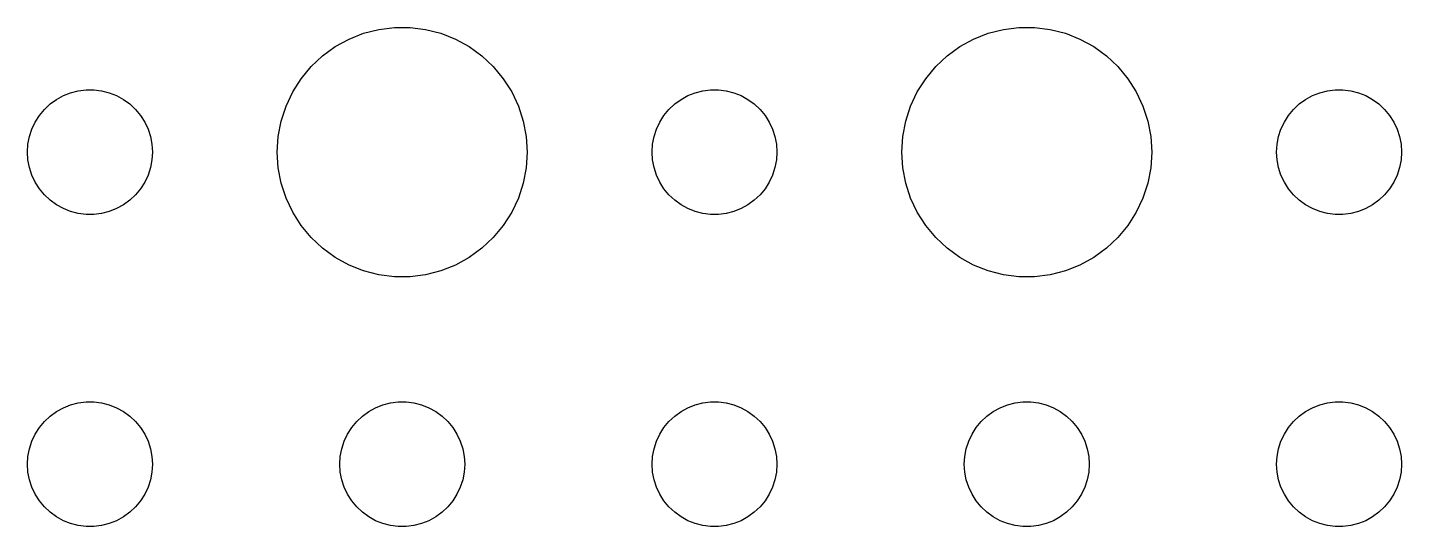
# Model space of a CAD drawing. Header units: metres. Extents: x -157 to 157, y -157 to 157.
# Drawn here: x 81 to 114, y 21 to 32.99 of the extents above; entities that cross this region are included whole.
import ezdxf

# ---------------------------------------------------------------- set-up
doc = ezdxf.new("R2010")
doc.units = ezdxf.units.M

msp = doc.modelspace()

# ---------------------------------------------------------------- linework, layer by layer
for p, q in [((88.3925, 32.533), (88.7227, 32.7145)), ((88.7227, 32.7145), (89.073, 32.8532)), ((89.073, 32.8532), (89.4379, 32.9469)), ((89.4379, 32.9469), (89.8116, 32.9941)), ((89.8116, 32.9941), (90.1884, 32.9941)), ((90.1884, 32.9941), (90.5621, 32.9469)), ((90.5621, 32.9469), (90.927, 32.8532)), ((90.927, 32.8532), (91.2773, 32.7145)), ((91.2773, 32.7145), (91.6075, 32.533)), ((103.393, 32.533), (103.723, 32.7145)), ((103.723, 32.7145), (104.073, 32.8532)), ((104.073, 32.8532), (104.438, 32.9469)), ((104.438, 32.9469), (104.812, 32.9941)), ((104.812, 32.9941), (105.188, 32.9941)), ((105.188, 32.9941), (105.562, 32.9469)), ((105.562, 32.9469), (105.927, 32.8532)), ((105.927, 32.8532), (106.277, 32.7145)), ((106.277, 32.7145), (106.607, 32.533)), ((88.0877, 32.3115), (88.3925, 32.533)), ((91.6075, 32.533), (91.9123, 32.3115)), ((103.088, 32.3115), (103.393, 32.533)), ((106.607, 32.533), (106.912, 32.3115)), ((87.573, 31.7634), (87.8131, 32.0536)), ((87.8131, 32.0536), (88.0877, 32.3115)), ((91.9123, 32.3115), (92.1869, 32.0536)), ((92.1869, 32.0536), (92.427, 31.7634)), ((102.573, 31.7634), (102.813, 32.0536)), ((102.813, 32.0536), (103.088, 32.3115)), ((106.912, 32.3115), (107.187, 32.0536)), ((107.187, 32.0536), (107.427, 31.7634)), ((87.3711, 31.4453), (87.573, 31.7634)), ((92.427, 31.7634), (92.6289, 31.4453)), ((102.371, 31.4453), (102.573, 31.7634)), ((107.427, 31.7634), (107.629, 31.4453)), ((81.6963, 31.2665), (81.8613, 31.3572)), ((81.8613, 31.3572), (82.0365, 31.4266)), ((82.0365, 31.4266), (82.2189, 31.4734)), ((82.2189, 31.4734), (82.4058, 31.497)), ((82.4058, 31.497), (82.5942, 31.497)), ((82.5942, 31.497), (82.7811, 31.4734)), ((82.7811, 31.4734), (82.9635, 31.4266)), ((82.9635, 31.4266), (83.1387, 31.3572)), ((83.1387, 31.3572), (83.3037, 31.2665)), ((87.2107, 31.1044), (87.3711, 31.4453)), ((92.6289, 31.4453), (92.7893, 31.1044)), ((96.6963, 31.2665), (96.8613, 31.3572)), ((96.8613, 31.3572), (97.0365, 31.4266)), ((97.0365, 31.4266), (97.2189, 31.4734)), ((97.2189, 31.4734), (97.4058, 31.497)), ((97.4058, 31.497), (97.5942, 31.497)), ((97.5942, 31.497), (97.7811, 31.4734)), ((97.7811, 31.4734), (97.9635, 31.4266)), ((97.9635, 31.4266), (98.1387, 31.3572)), ((98.1387, 31.3572), (98.3037, 31.2665)), ((102.211, 31.1044), (102.371, 31.4453)), ((107.629, 31.4453), (107.789, 31.1044)), ((111.696, 31.2665), (111.861, 31.3572)), ((111.861, 31.3572), (112.036, 31.4266)), ((112.036, 31.4266), (112.219, 31.4734)), ((112.219, 31.4734), (112.406, 31.497)), ((112.406, 31.497), (112.594, 31.497)), ((112.594, 31.497), (112.781, 31.4734)), ((112.781, 31.4734), (112.964, 31.4266)), ((112.964, 31.4266), (113.139, 31.3572)), ((113.139, 31.3572), (113.304, 31.2665)), ((81.2865, 30.8817), (81.4065, 31.0268)), ((81.4065, 31.0268), (81.5439, 31.1558)), ((81.5439, 31.1558), (81.6963, 31.2665)), ((83.3037, 31.2665), (83.4561, 31.1558)), ((83.4561, 31.1558), (83.5934, 31.0268)), ((83.5934, 31.0268), (83.7135, 30.8817)), ((87.0943, 30.7461), (87.2107, 31.1044)), ((92.7893, 31.1044), (92.9057, 30.7461)), ((96.2865, 30.8817), (96.4065, 31.0268)), ((96.4065, 31.0268), (96.5439, 31.1558)), ((96.5439, 31.1558), (96.6963, 31.2665)), ((98.3037, 31.2665), (98.4561, 31.1558)), ((98.4561, 31.1558), (98.5934, 31.0268)), ((98.5934, 31.0268), (98.7135, 30.8817)), ((102.094, 30.7461), (102.211, 31.1044)), ((107.789, 31.1044), (107.906, 30.7461)), ((111.286, 30.8817), (111.407, 31.0268)), ((111.407, 31.0268), (111.544, 31.1558)), ((111.544, 31.1558), (111.696, 31.2665)), ((113.304, 31.2665), (113.456, 31.1558)), ((113.456, 31.1558), (113.593, 31.0268)), ((113.593, 31.0268), (113.714, 30.8817)), ((81.1053, 30.5522), (81.1855, 30.7226)), ((81.1855, 30.7226), (81.2865, 30.8817)), ((83.7135, 30.8817), (83.8145, 30.7226)), ((83.8145, 30.7226), (83.8947, 30.5522)), ((87.0237, 30.376), (87.0943, 30.7461)), ((92.9057, 30.7461), (92.9763, 30.376)), ((96.1053, 30.5522), (96.1855, 30.7226)), ((96.1855, 30.7226), (96.2865, 30.8817)), ((98.7135, 30.8817), (98.8145, 30.7226)), ((98.8145, 30.7226), (98.8947, 30.5522)), ((102.024, 30.376), (102.094, 30.7461)), ((107.906, 30.7461), (107.976, 30.376)), ((111.105, 30.5522), (111.186, 30.7226)), ((111.186, 30.7226), (111.286, 30.8817)), ((113.714, 30.8817), (113.814, 30.7226)), ((113.814, 30.7226), (113.895, 30.5522)), ((81.0118, 30.188), (81.0471, 30.373)), ((81.0471, 30.373), (81.1053, 30.5522)), ((83.8947, 30.5522), (83.9529, 30.373)), ((83.9529, 30.373), (83.9882, 30.188)), ((87, 30), (87.0237, 30.376)), ((92.9763, 30.376), (93, 30)), ((96.0118, 30.188), (96.0471, 30.373)), ((96.0471, 30.373), (96.1053, 30.5522)), ((98.8947, 30.5522), (98.9529, 30.373)), ((98.9529, 30.373), (98.9882, 30.188)), ((102, 30), (102.024, 30.376)), ((107.976, 30.376), (108, 30)), ((111.012, 30.188), (111.047, 30.373)), ((111.047, 30.373), (111.105, 30.5522)), ((113.895, 30.5522), (113.953, 30.373)), ((113.953, 30.373), (113.988, 30.188)), ((81, 30), (81.0118, 30.188)), ((83.9882, 30.188), (84, 30)), ((96, 30), (96.0118, 30.188)), ((98.9882, 30.188), (99, 30)), ((111, 30), (111.012, 30.188)), ((113.988, 30.188), (114, 30)), ((81.0118, 29.812), (81, 30)), ((81.0471, 29.627), (81.0118, 29.812)), ((83.9882, 29.812), (83.9529, 29.627)), ((84, 30), (83.9882, 29.812)), ((87.0237, 29.624), (87, 30)), ((93, 30), (92.9763, 29.624)), ((96.0118, 29.812), (96, 30)), ((96.0471, 29.627), (96.0118, 29.812)), ((98.9882, 29.812), (98.9529, 29.627)), ((99, 30), (98.9882, 29.812)), ((102.024, 29.624), (102, 30)), ((108, 30), (107.976, 29.624)), ((111.012, 29.812), (111, 30)), ((111.047, 29.627), (111.012, 29.812)), ((113.988, 29.812), (113.953, 29.627)), ((114, 30), (113.988, 29.812)), ((81.1053, 29.4478), (81.0471, 29.627)), ((81.1855, 29.2774), (81.1053, 29.4478)), ((83.8947, 29.4478), (83.8145, 29.2774)), ((83.9529, 29.627), (83.8947, 29.4478)), ((87.0943, 29.2539), (87.0237, 29.624)), ((92.9763, 29.624), (92.9057, 29.2539)), ((96.1053, 29.4478), (96.0471, 29.627)), ((96.1855, 29.2774), (96.1053, 29.4478)), ((98.8947, 29.4478), (98.8145, 29.2774)), ((98.9529, 29.627), (98.8947, 29.4478)), ((102.094, 29.2539), (102.024, 29.624)), ((107.976, 29.624), (107.906, 29.2539)), ((111.105, 29.4478), (111.047, 29.627)), ((111.186, 29.2774), (111.105, 29.4478)), ((113.895, 29.4478), (113.814, 29.2774)), ((113.953, 29.627), (113.895, 29.4478)), ((81.2865, 29.1183), (81.1855, 29.2774)), ((81.4065, 28.9732), (81.2865, 29.1183)), ((83.7135, 29.1183), (83.5934, 28.9732)), ((83.8145, 29.2774), (83.7135, 29.1183)), ((87.2107, 28.8956), (87.0943, 29.2539)), ((92.9057, 29.2539), (92.7893, 28.8956)), ((96.2865, 29.1183), (96.1855, 29.2774)), ((96.4065, 28.9732), (96.2865, 29.1183)), ((98.7135, 29.1183), (98.5934, 28.9732)), ((98.8145, 29.2774), (98.7135, 29.1183)), ((102.211, 28.8956), (102.094, 29.2539)), ((107.906, 29.2539), (107.789, 28.8956)), ((111.286, 29.1183), (111.186, 29.2774)), ((111.407, 28.9732), (111.286, 29.1183)), ((113.714, 29.1183), (113.593, 28.9732)), ((113.814, 29.2774), (113.714, 29.1183)), ((81.5439, 28.8442), (81.4065, 28.9732)), ((81.6963, 28.7335), (81.5439, 28.8442)), ((81.8613, 28.6427), (81.6963, 28.7335)), ((83.3037, 28.7335), (83.1387, 28.6427)), ((83.4561, 28.8442), (83.3037, 28.7335)), ((83.5934, 28.9732), (83.4561, 28.8442)), ((87.3711, 28.5547), (87.2107, 28.8956)), ((92.7893, 28.8956), (92.6289, 28.5547)), ((96.5439, 28.8442), (96.4065, 28.9732)), ((96.6963, 28.7335), (96.5439, 28.8442)), ((96.8613, 28.6427), (96.6963, 28.7335)), ((98.3037, 28.7335), (98.1387, 28.6427)), ((98.4561, 28.8442), (98.3037, 28.7335)), ((98.5934, 28.9732), (98.4561, 28.8442)), ((102.371, 28.5547), (102.211, 28.8956)), ((107.789, 28.8956), (107.629, 28.5547)), ((111.544, 28.8442), (111.407, 28.9732)), ((111.696, 28.7335), (111.544, 28.8442)), ((111.861, 28.6427), (111.696, 28.7335)), ((113.304, 28.7335), (113.139, 28.6427)), ((113.456, 28.8442), (113.304, 28.7335)), ((113.593, 28.9732), (113.456, 28.8442)), ((82.0365, 28.5734), (81.8613, 28.6427)), ((82.2189, 28.5266), (82.0365, 28.5734)), ((82.4058, 28.503), (82.2189, 28.5266)), ((82.5942, 28.503), (82.4058, 28.503)), ((82.7811, 28.5266), (82.5942, 28.503)), ((82.9635, 28.5734), (82.7811, 28.5266)), ((83.1387, 28.6427), (82.9635, 28.5734)), ((87.573, 28.2366), (87.3711, 28.5547)), ((92.6289, 28.5547), (92.427, 28.2366)), ((97.0365, 28.5734), (96.8613, 28.6427)), ((97.2189, 28.5266), (97.0365, 28.5734)), ((97.4058, 28.503), (97.2189, 28.5266)), ((97.5942, 28.503), (97.4058, 28.503)), ((97.7811, 28.5266), (97.5942, 28.503)), ((97.9635, 28.5734), (97.7811, 28.5266)), ((98.1387, 28.6427), (97.9635, 28.5734)), ((102.573, 28.2366), (102.371, 28.5547)), ((107.629, 28.5547), (107.427, 28.2366)), ((112.036, 28.5734), (111.861, 28.6427)), ((112.219, 28.5266), (112.036, 28.5734)), ((112.406, 28.503), (112.219, 28.5266)), ((112.594, 28.503), (112.406, 28.503)), ((112.781, 28.5266), (112.594, 28.503)), ((112.964, 28.5734), (112.781, 28.5266)), ((113.139, 28.6427), (112.964, 28.5734)), ((87.8131, 27.9464), (87.573, 28.2366)), ((92.427, 28.2366), (92.1869, 27.9464)), ((102.813, 27.9464), (102.573, 28.2366)), ((107.427, 28.2366), (107.187, 27.9464)), ((88.0877, 27.6884), (87.8131, 27.9464)), ((92.1869, 27.9464), (91.9123, 27.6884)), ((103.088, 27.6884), (102.813, 27.9464)), ((107.187, 27.9464), (106.912, 27.6884)), ((88.3925, 27.467), (88.0877, 27.6884)), ((88.7227, 27.2855), (88.3925, 27.467)), ((91.6075, 27.467), (91.2773, 27.2855)), ((91.9123, 27.6884), (91.6075, 27.467)), ((103.393, 27.467), (103.088, 27.6884)), ((103.723, 27.2855), (103.393, 27.467)), ((106.607, 27.467), (106.277, 27.2855)), ((106.912, 27.6884), (106.607, 27.467)), ((89.073, 27.1468), (88.7227, 27.2855)), ((89.4379, 27.0531), (89.073, 27.1468)), ((90.927, 27.1468), (90.5621, 27.0531)), ((91.2773, 27.2855), (90.927, 27.1468)), ((104.073, 27.1468), (103.723, 27.2855)), ((104.438, 27.0531), (104.073, 27.1468)), ((105.927, 27.1468), (105.562, 27.0531)), ((106.277, 27.2855), (105.927, 27.1468)), ((89.8116, 27.0059), (89.4379, 27.0531)), ((90.1884, 27.0059), (89.8116, 27.0059)), ((90.5621, 27.0531), (90.1884, 27.0059)), ((104.812, 27.0059), (104.438, 27.0531)), ((105.188, 27.0059), (104.812, 27.0059)), ((105.562, 27.0531), (105.188, 27.0059)), ((81.5439, 23.6558), (81.6963, 23.7665)), ((81.6963, 23.7665), (81.8613, 23.8572)), ((81.8613, 23.8572), (82.0365, 23.9266)), ((82.0365, 23.9266), (82.2189, 23.9734)), ((82.2189, 23.9734), (82.4058, 23.997)), ((82.4058, 23.997), (82.5942, 23.997)), ((82.5942, 23.997), (82.7811, 23.9734)), ((82.7811, 23.9734), (82.9635, 23.9266)), ((82.9635, 23.9266), (83.1387, 23.8572)), ((83.1387, 23.8572), (83.3037, 23.7665)), ((83.3037, 23.7665), (83.4561, 23.6558)), ((89.0439, 23.6558), (89.1963, 23.7665)), ((89.1963, 23.7665), (89.3613, 23.8572)), ((89.3613, 23.8572), (89.5365, 23.9266)), ((89.5365, 23.9266), (89.7189, 23.9734)), ((89.7189, 23.9734), (89.9058, 23.997)), ((89.9058, 23.997), (90.0942, 23.997)), ((90.0942, 23.997), (90.2811, 23.9734)), ((90.2811, 23.9734), (90.4635, 23.9266)), ((90.4635, 23.9266), (90.6387, 23.8572)), ((90.6387, 23.8572), (90.8037, 23.7665)), ((90.8037, 23.7665), (90.9561, 23.6558)), ((96.5439, 23.6558), (96.6963, 23.7665)), ((96.6963, 23.7665), (96.8613, 23.8572)), ((96.8613, 23.8572), (97.0365, 23.9266)), ((97.0365, 23.9266), (97.2189, 23.9734)), ((97.2189, 23.9734), (97.4058, 23.997)), ((97.4058, 23.997), (97.5942, 23.997)), ((97.5942, 23.997), (97.7811, 23.9734)), ((97.7811, 23.9734), (97.9635, 23.9266)), ((97.9635, 23.9266), (98.1387, 23.8572)), ((98.1387, 23.8572), (98.3037, 23.7665)), ((98.3037, 23.7665), (98.4561, 23.6558)), ((104.044, 23.6558), (104.196, 23.7665)), ((104.196, 23.7665), (104.361, 23.8572)), ((104.361, 23.8572), (104.536, 23.9266)), ((104.536, 23.9266), (104.719, 23.9734)), ((104.719, 23.9734), (104.906, 23.997)), ((104.906, 23.997), (105.094, 23.997)), ((105.094, 23.997), (105.281, 23.9734)), ((105.281, 23.9734), (105.464, 23.9266)), ((105.464, 23.9266), (105.639, 23.8572)), ((105.639, 23.8572), (105.804, 23.7665)), ((105.804, 23.7665), (105.956, 23.6558)), ((111.544, 23.6558), (111.696, 23.7665)), ((111.696, 23.7665), (111.861, 23.8572)), ((111.861, 23.8572), (112.036, 23.9266)), ((112.036, 23.9266), (112.219, 23.9734)), ((112.219, 23.9734), (112.406, 23.997)), ((112.406, 23.997), (112.594, 23.997)), ((112.594, 23.997), (112.781, 23.9734)), ((112.781, 23.9734), (112.964, 23.9266)), ((112.964, 23.9266), (113.139, 23.8572)), ((113.139, 23.8572), (113.304, 23.7665)), ((113.304, 23.7665), (113.456, 23.6558)), ((81.2865, 23.3817), (81.4065, 23.5268)), ((81.4065, 23.5268), (81.5439, 23.6558)), ((83.4561, 23.6558), (83.5934, 23.5268)), ((83.5934, 23.5268), (83.7135, 23.3817)), ((88.7865, 23.3817), (88.9065, 23.5268)), ((88.9065, 23.5268), (89.0439, 23.6558)), ((90.9561, 23.6558), (91.0934, 23.5268)), ((91.0934, 23.5268), (91.2135, 23.3817)), ((96.2865, 23.3817), (96.4065, 23.5268)), ((96.4065, 23.5268), (96.5439, 23.6558)), ((98.4561, 23.6558), (98.5934, 23.5268)), ((98.5934, 23.5268), (98.7135, 23.3817)), ((103.786, 23.3817), (103.907, 23.5268)), ((103.907, 23.5268), (104.044, 23.6558)), ((105.956, 23.6558), (106.093, 23.5268)), ((106.093, 23.5268), (106.214, 23.3817)), ((111.286, 23.3817), (111.407, 23.5268)), ((111.407, 23.5268), (111.544, 23.6558)), ((113.456, 23.6558), (113.593, 23.5268)), ((113.593, 23.5268), (113.714, 23.3817)), ((81.1053, 23.0522), (81.1855, 23.2226)), ((81.1855, 23.2226), (81.2865, 23.3817)), ((83.7135, 23.3817), (83.8145, 23.2226)), ((83.8145, 23.2226), (83.8947, 23.0522)), ((88.6053, 23.0522), (88.6855, 23.2226)), ((88.6855, 23.2226), (88.7865, 23.3817)), ((91.2135, 23.3817), (91.3145, 23.2226)), ((91.3145, 23.2226), (91.3947, 23.0522)), ((96.1053, 23.0522), (96.1855, 23.2226)), ((96.1855, 23.2226), (96.2865, 23.3817)), ((98.7135, 23.3817), (98.8145, 23.2226)), ((98.8145, 23.2226), (98.8947, 23.0522)), ((103.605, 23.0522), (103.686, 23.2226)), ((103.686, 23.2226), (103.786, 23.3817)), ((106.214, 23.3817), (106.314, 23.2226)), ((106.314, 23.2226), (106.395, 23.0522)), ((111.105, 23.0522), (111.186, 23.2226)), ((111.186, 23.2226), (111.286, 23.3817)), ((113.714, 23.3817), (113.814, 23.2226)), ((113.814, 23.2226), (113.895, 23.0522)), ((81.0118, 22.688), (81.0471, 22.873)), ((81.0471, 22.873), (81.1053, 23.0522)), ((83.8947, 23.0522), (83.9529, 22.873)), ((83.9529, 22.873), (83.9882, 22.688)), ((88.5118, 22.688), (88.5471, 22.873)), ((88.5471, 22.873), (88.6053, 23.0522)), ((91.3947, 23.0522), (91.4529, 22.873)), ((91.4529, 22.873), (91.4882, 22.688)), ((96.0118, 22.688), (96.0471, 22.873)), ((96.0471, 22.873), (96.1053, 23.0522)), ((98.8947, 23.0522), (98.9529, 22.873)), ((98.9529, 22.873), (98.9882, 22.688)), ((103.512, 22.688), (103.547, 22.873)), ((103.547, 22.873), (103.605, 23.0522)), ((106.395, 23.0522), (106.453, 22.873)), ((106.453, 22.873), (106.488, 22.688)), ((111.012, 22.688), (111.047, 22.873)), ((111.047, 22.873), (111.105, 23.0522)), ((113.895, 23.0522), (113.953, 22.873)), ((113.953, 22.873), (113.988, 22.688)), ((81, 22.5), (81.0118, 22.688)), ((81.0118, 22.312), (81, 22.5)), ((83.9882, 22.688), (84, 22.5)), ((84, 22.5), (83.9882, 22.312)), ((88.5, 22.5), (88.5118, 22.688)), ((88.5118, 22.312), (88.5, 22.5)), ((91.4882, 22.688), (91.5, 22.5)), ((91.5, 22.5), (91.4882, 22.312)), ((96, 22.5), (96.0118, 22.688)), ((96.0118, 22.312), (96, 22.5)), ((98.9882, 22.688), (99, 22.5)), ((99, 22.5), (98.9882, 22.312)), ((103.5, 22.5), (103.512, 22.688)), ((103.512, 22.312), (103.5, 22.5)), ((106.488, 22.688), (106.5, 22.5)), ((106.5, 22.5), (106.488, 22.312)), ((111, 22.5), (111.012, 22.688)), ((111.012, 22.312), (111, 22.5)), ((113.988, 22.688), (114, 22.5)), ((114, 22.5), (113.988, 22.312)), ((81.0471, 22.127), (81.0118, 22.312)), ((81.1053, 21.9478), (81.0471, 22.127)), ((83.9529, 22.127), (83.8947, 21.9478)), ((83.9882, 22.312), (83.9529, 22.127)), ((88.5471, 22.127), (88.5118, 22.312)), ((88.6053, 21.9478), (88.5471, 22.127)), ((91.4529, 22.127), (91.3947, 21.9478)), ((91.4882, 22.312), (91.4529, 22.127)), ((96.0471, 22.127), (96.0118, 22.312)), ((96.1053, 21.9478), (96.0471, 22.127)), ((98.9529, 22.127), (98.8947, 21.9478)), ((98.9882, 22.312), (98.9529, 22.127)), ((103.547, 22.127), (103.512, 22.312)), ((103.605, 21.9478), (103.547, 22.127)), ((106.453, 22.127), (106.395, 21.9478)), ((106.488, 22.312), (106.453, 22.127)), ((111.047, 22.127), (111.012, 22.312)), ((111.105, 21.9478), (111.047, 22.127)), ((113.953, 22.127), (113.895, 21.9478)), ((113.988, 22.312), (113.953, 22.127)), ((81.1855, 21.7774), (81.1053, 21.9478)), ((83.8947, 21.9478), (83.8145, 21.7774)), ((88.6855, 21.7774), (88.6053, 21.9478)), ((91.3947, 21.9478), (91.3145, 21.7774)), ((96.1855, 21.7774), (96.1053, 21.9478)), ((98.8947, 21.9478), (98.8145, 21.7774)), ((103.686, 21.7774), (103.605, 21.9478)), ((106.395, 21.9478), (106.314, 21.7774)), ((111.186, 21.7774), (111.105, 21.9478)), ((113.895, 21.9478), (113.814, 21.7774)), ((81.2865, 21.6183), (81.1855, 21.7774)), ((81.4065, 21.4732), (81.2865, 21.6183)), ((81.5439, 21.3442), (81.4065, 21.4732)), ((83.5934, 21.4732), (83.4561, 21.3442)), ((83.7135, 21.6183), (83.5934, 21.4732)), ((83.8145, 21.7774), (83.7135, 21.6183)), ((88.7865, 21.6183), (88.6855, 21.7774)), ((88.9065, 21.4732), (88.7865, 21.6183)), ((89.0439, 21.3442), (88.9065, 21.4732)), ((91.0934, 21.4732), (90.9561, 21.3442)), ((91.2135, 21.6183), (91.0934, 21.4732)), ((91.3145, 21.7774), (91.2135, 21.6183)), ((96.2865, 21.6183), (96.1855, 21.7774)), ((96.4065, 21.4732), (96.2865, 21.6183)), ((96.5439, 21.3442), (96.4065, 21.4732)), ((98.5934, 21.4732), (98.4561, 21.3442)), ((98.7135, 21.6183), (98.5934, 21.4732)), ((98.8145, 21.7774), (98.7135, 21.6183)), ((103.786, 21.6183), (103.686, 21.7774)), ((103.907, 21.4732), (103.786, 21.6183)), ((104.044, 21.3442), (103.907, 21.4732)), ((106.093, 21.4732), (105.956, 21.3442)), ((106.214, 21.6183), (106.093, 21.4732)), ((106.314, 21.7774), (106.214, 21.6183)), ((111.286, 21.6183), (111.186, 21.7774)), ((111.407, 21.4732), (111.286, 21.6183)), ((111.544, 21.3442), (111.407, 21.4732)), ((113.593, 21.4732), (113.456, 21.3442)), ((113.714, 21.6183), (113.593, 21.4732)), ((113.814, 21.7774), (113.714, 21.6183)), ((81.6963, 21.2335), (81.5439, 21.3442)), ((81.8613, 21.1427), (81.6963, 21.2335)), ((82.0365, 21.0734), (81.8613, 21.1427)), ((83.1387, 21.1427), (82.9635, 21.0734)), ((83.3037, 21.2335), (83.1387, 21.1427)), ((83.4561, 21.3442), (83.3037, 21.2335)), ((89.1963, 21.2335), (89.0439, 21.3442)), ((89.3613, 21.1427), (89.1963, 21.2335)), ((89.5365, 21.0734), (89.3613, 21.1427)), ((90.6387, 21.1427), (90.4635, 21.0734)), ((90.8037, 21.2335), (90.6387, 21.1427)), ((90.9561, 21.3442), (90.8037, 21.2335)), ((96.6963, 21.2335), (96.5439, 21.3442)), ((96.8613, 21.1427), (96.6963, 21.2335)), ((97.0365, 21.0734), (96.8613, 21.1427)), ((98.1387, 21.1427), (97.9635, 21.0734)), ((98.3037, 21.2335), (98.1387, 21.1427)), ((98.4561, 21.3442), (98.3037, 21.2335)), ((104.196, 21.2335), (104.044, 21.3442)), ((104.361, 21.1427), (104.196, 21.2335)), ((104.536, 21.0734), (104.361, 21.1427)), ((105.639, 21.1427), (105.464, 21.0734)), ((105.804, 21.2335), (105.639, 21.1427)), ((105.956, 21.3442), (105.804, 21.2335)), ((111.696, 21.2335), (111.544, 21.3442)), ((111.861, 21.1427), (111.696, 21.2335)), ((112.036, 21.0734), (111.861, 21.1427)), ((113.139, 21.1427), (112.964, 21.0734)), ((113.304, 21.2335), (113.139, 21.1427)), ((113.456, 21.3442), (113.304, 21.2335)), ((82.2189, 21.0266), (82.0365, 21.0734)), ((82.4058, 21.003), (82.2189, 21.0266)), ((82.5942, 21.003), (82.4058, 21.003)), ((82.7811, 21.0266), (82.5942, 21.003)), ((82.9635, 21.0734), (82.7811, 21.0266)), ((89.7189, 21.0266), (89.5365, 21.0734)), ((89.9058, 21.003), (89.7189, 21.0266)), ((90.0942, 21.003), (89.9058, 21.003)), ((90.2811, 21.0266), (90.0942, 21.003)), ((90.4635, 21.0734), (90.2811, 21.0266)), ((97.2189, 21.0266), (97.0365, 21.0734)), ((97.4058, 21.003), (97.2189, 21.0266)), ((97.5942, 21.003), (97.4058, 21.003)), ((97.7811, 21.0266), (97.5942, 21.003)), ((97.9635, 21.0734), (97.7811, 21.0266)), ((104.719, 21.0266), (104.536, 21.0734)), ((104.906, 21.003), (104.719, 21.0266)), ((105.094, 21.003), (104.906, 21.003)), ((105.281, 21.0266), (105.094, 21.003)), ((105.464, 21.0734), (105.281, 21.0266)), ((112.219, 21.0266), (112.036, 21.0734)), ((112.406, 21.003), (112.219, 21.0266)), ((112.594, 21.003), (112.406, 21.003)), ((112.781, 21.0266), (112.594, 21.003)), ((112.964, 21.0734), (112.781, 21.0266))]:
    msp.add_line(p, q)

doc.saveas('drawing.dxf')
